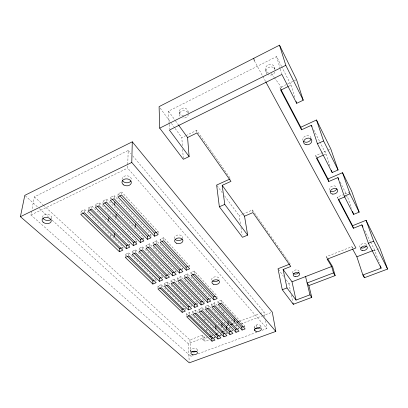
<?xml version="1.0" encoding="UTF-8"?>
<svg xmlns="http://www.w3.org/2000/svg" width="408" height="408" viewBox="0 0 408 408"><rect width="100%" height="100%" fill="white"/><g stroke="black" fill="none" stroke-linecap="round" stroke-linejoin="round"><path stroke-width="0.31" stroke-dasharray="2.04 1.53" d="M143.876 239.715L143.881 237.884L106.789 199.135L103.076 200.894L102.944 202.74M142.571 249.288L142.581 246.85L139.118 248.365L139.102 250.191M136.818 243.428L136.853 240.99L99.373 202.643L95.691 204.382L95.482 206.856M135.629 252.307L135.665 249.875L132.233 251.374L132.192 253.205M129.836 245.902L129.877 244.071L92.019 206.122L88.368 207.845L88.133 210.324M128.744 255.311L128.806 252.868L125.399 254.363L125.322 256.8M262.14 330.291L266.924 328.537L127.638 168.106L128.189 150.45L34.369 196.85L31.875 209.987M122.895 248.962L122.961 247.126L84.726 209.569L81.105 211.283L80.906 213.144M121.712 194.489L121.808 192.03L118.029 193.815L117.948 195.661M114.138 198.059L114.271 195.595L110.522 197.37L110.41 199.216M110.736 237.058L110.833 235.217M106.631 201.598L106.789 199.135M99.185 205.112L99.373 202.643M91.8 208.595L92.019 206.122M84.476 212.048L84.726 209.569M51.556 219.305L51.745 218.056M193.316 355.495L190.924 356.368L30.926 214.99L31.758 210.615M169.096 123.767L168.499 111.16L276.578 56.559L281.403 66.086M280.546 89.678L279.975 87.674L293.673 80.988M294.239 80.707L296.524 79.596M182.386 145.661L181.82 137.603L185.247 135.93M185.819 135.655L196.676 130.366L230.566 178.755M288.844 86.21L291.057 85.129L281.688 66.642M30.926 214.99L127.638 168.106M316.175 157.136L315.69 155.601L327.293 150.44M327.869 150.185L330.189 149.149M323.723 154.958L325.941 153.974L319.954 142.152M121.814 247.631L122.961 247.126M128.724 244.581L129.877 244.071M135.686 241.505L136.853 240.99M142.871 238.328L143.881 237.884M149.95 235.207L150.965 234.758L114.271 195.595M157.08 232.055L158.105 231.606L121.808 192.03M146.059 247.156L146.059 245.33L149.547 243.806L175.981 271.427L176.037 272.62M153.076 244.101L153.051 242.276L156.57 240.74L182.702 268.632L182.809 270.428M160.145 241.016L160.099 239.195L163.644 237.65L189.475 265.817L189.557 267.01M240.373 223.732L239.124 215.725L242.015 214.475M242.597 214.226L252.435 209.982L290.205 263.92M338.145 199.068L337.472 197.018L342.567 194.881M344.831 193.933L351.053 191.326M345.515 196.569L347.177 195.876L351.538 208.427M155.014 280.138L156.101 279.684L156.131 281.484M161.583 277.409L162.68 276.95L162.731 278.751M168.198 274.66L169.305 274.196L169.397 276.593M174.869 271.886L175.981 271.427M181.58 269.096L182.702 268.632M188.348 266.286L189.475 265.817M158.003 288.42L157.957 286.028L161.201 284.697L185.115 308.183L185.217 309.942M164.531 285.743L164.46 283.356L167.729 282.01L191.377 305.72L191.454 306.892M171.074 282.453L171.008 280.658L174.298 279.307L197.686 303.236L197.819 304.995M177.689 279.735L177.602 277.945L180.917 276.583L204.036 300.737L204.189 302.496M184.385 277.598L184.243 275.211L187.583 273.834L210.431 298.217L210.543 299.39M191.056 274.247L190.934 272.457L194.295 271.07L216.867 295.688L217.056 297.442M184.074 308.591L185.115 308.183M190.332 306.127L191.377 305.72M196.631 303.649L197.686 303.236M202.975 301.155L204.036 300.737M209.365 298.641L210.431 298.217M326.859 258.162L326.431 256.642L351.875 246.682L352.777 248.319M186.609 315.547L186.507 313.798L189.598 312.589L214.695 337.243L214.802 338.38M192.821 313.13L192.704 311.38L195.815 310.167L220.626 335.039L220.866 337.314M199.119 311.284L198.936 308.948L202.072 307.724L226.598 332.816L226.726 333.958M205.418 308.83L205.219 306.5L208.371 305.266L232.606 330.582L232.815 332.291M211.706 305.781L211.538 304.031L214.715 302.792L238.649 328.338L238.874 330.046M218.086 303.297L217.903 301.548L221.1 300.298L244.739 326.074L244.897 327.211M373.407 250.42L374.59 249.961L379.241 262.854M286.243 279.959L288.859 283.529L291.225 282.616M373.483 250.93L379.96 248.436M43.268 205.04L189.904 339.905L202.368 335.223L204.668 337.426L205 341.465L209.105 339.94M226.384 326.211L228.149 325.548M239.353 321.346L259.396 313.823M259.988 313.599L264.114 312.049L264.945 316.934M52.107 220.141L188.154 343.597L204.668 337.426M228.577 328.496L230.352 327.833M235.671 325.844L236.849 325.4M240.985 323.855L261.671 316.129M262.257 315.909L271.121 312.594M202.368 335.223L202.689 339.272L207.402 337.513M212.119 335.759L213.297 335.32M223.9 331.362L226.256 330.48M213.511 337.681L214.695 337.243M231.601 330.959L232.606 330.582M237.64 328.71L238.649 328.338M243.719 326.451L244.739 326.074M214.389 337.982L215.562 337.543M220.254 335.804L221.427 335.366M226.119 333.627L228.465 332.755M198.104 353.741L257.351 332.046M25.276 195.789L37.516 206.897M39.398 208.605L48.343 216.719M34.369 196.85L42.799 204.607M202.689 339.272L205 341.465M81.105 211.283L82.462 212.599M125.399 254.363L127.194 256.112M157.957 286.028L159.319 287.354M186.507 313.798L187.859 315.114M128.806 252.868L156.101 279.684M88.368 207.845L89.709 209.182M132.233 251.374L133.564 252.7M164.46 283.356L165.806 284.692M192.704 311.38L194.04 312.707M135.665 249.875L162.68 276.95M95.691 204.382L97.007 205.719M139.118 248.365L140.459 249.727M171.008 280.658L172.339 282.01M198.936 308.948L200.705 310.733M142.581 246.85L169.305 274.196M103.076 200.894L103.943 201.792M146.059 245.33L147.385 246.707M177.602 277.945L178.918 279.307M205.219 306.5L206.524 307.851M110.522 197.37L111.828 198.752M153.051 242.276L154.367 243.663M184.243 275.211L185.543 276.583M211.538 304.031L212.828 305.398M118.029 193.815L119.32 195.208M160.099 239.195L161.4 240.598M190.934 272.457L192.219 273.845M217.903 301.548L219.178 302.925M128.189 150.45L131.055 153.857M132.692 155.805L264.114 312.049M160.211 108.146L171.013 122.874M171.386 123.384L174.741 127.954M175.114 128.464L181.82 137.603M217.01 185.574L222.253 192.729M224.502 195.794L239.124 215.725M278.384 269.249L283.621 276.389M271.391 73.562L273.957 77.087M274.324 77.591L282.02 88.164M168.499 111.16L175.103 120.284M175.471 120.788L178.036 124.338M326.431 256.642L327.405 258.228M254.342 60.782L262.487 75.786M262.793 76.347L265.521 81.376M279.975 87.674L280.561 88.791M315.69 155.601L316.567 157.269M337.472 197.018L338.064 198.145M313.675 129.764L319.668 141.586M340.165 182.029L346.336 194.213M364.696 230.449L370.347 241.597M370.632 242.158L374.59 249.961M366.358 244.53L366.889 246.039M325.941 153.974L330.159 166.556M351.875 246.682L352.369 248.197M291.057 85.129L295.193 98.476M276.578 56.559L280.118 68.473M280.296 69.069L281.887 74.434M274.482 67.478L275.048 69.452M265.394 69.692L266.052 72.165M288.859 283.529L290.567 291.47M291.353 295.137L292.929 302.471M252.435 209.982L252.904 212.594M265.572 320.601L266.924 328.537M260.86 326.033L261.043 327.165M240.955 227.429L242.107 234.824M256.107 325.094L256.372 326.798M254.215 327.379L254.388 328.517M224.849 322.483L224.976 323.631M223.018 311.656L223.212 313.39M221.1 300.298L221.36 302.634M214.715 302.792L214.95 305.128M196.676 130.366L196.936 132.967M210.579 316.43L210.686 317.587M208.371 305.266L208.585 307.601M210.717 333.336L210.819 334.478M188.098 111.716L188.185 112.746M206.657 329.348L206.81 331.072M204.418 318.791L204.566 320.53M202.072 307.724L202.266 310.06M194.295 271.07L194.478 273.457M195.815 310.167L195.983 312.502M197.263 349.977L197.339 351.11M182.646 149.379L183.299 158.681M179.224 111.843L179.403 114.434M187.583 273.834L187.736 276.221M189.598 312.589L189.751 314.925M190.694 350.339L190.766 351.472M189.904 339.905L190.648 351.936M190.842 355.103L190.924 356.368M188.154 343.597L189.215 361.59M180.917 276.583L181.045 278.97M169.126 124.399L169.335 128.811M174.298 279.307L174.405 281.693M167.729 282.01L167.81 284.401M163.644 237.65L163.715 240.072M161.201 284.697L161.262 287.084M158.105 231.606L158.141 233.427M156.57 240.74L156.616 243.168M150.965 234.758L150.98 236.584M149.547 243.806L149.568 246.238M42.667 217.53A4.616 3.096 8.6 0 1 47.614 214.302A4.616 3.096 8.6 0 1 51.474 218.826M191.128 351.212A3.295 1.79 -4.9 0 1 191.882 348.891A3.295 1.79 -4.9 0 1 196.11 348.656A3.295 1.79 -4.9 0 1 196.804 350.895M122.069 179.418A4.687 3.494 3.8 0 1 127.005 175.792A4.687 3.494 3.8 0 1 131.335 180.081M174.634 238.644A4.146 2.83 -3.1 0 1 178.576 234.921A4.146 2.83 -3.1 0 1 182.631 238.354M254.485 327.833A3.402 1.918 -8.6 0 1 257.392 324.783A3.402 1.918 -8.6 0 1 260.702 327.048M211.716 279.99A3.794 2.387 -6.2 0 1 215.526 276.797A3.794 2.387 -6.2 0 1 219.004 279.674M292.842 273.181A3.31 2.05 -12.1 0 1 295.453 269.984A3.31 2.05 -12.1 0 1 299.1 271.866M303.098 140.658A4.218 3.218 -19.9 0 1 305.929 135.839A4.218 3.218 -19.9 0 1 311.013 137.97M188.323 114.296A4.463 3.728 -2.2 0 1 182.733 117.968M180.02 116.285A4.463 3.728 -2.2 0 1 182.136 110.925A4.463 3.728 -2.2 0 1 188.17 113.332M183.682 115.484A4.437 3.723 -2.2 0 1 179.291 111.175A4.437 3.723 -2.2 0 1 185.171 108.242A4.437 3.723 -2.2 0 1 187.501 113.577M274.926 72.094A4.728 4.044 -23.1 0 1 267.913 74.659M267.036 74.011A4.728 4.044 -23.1 0 1 268.194 67.759A4.728 4.044 -23.1 0 1 274.849 68.942M329.562 190.24A3.876 2.698 -18.5 0 1 331.852 186.318A3.876 2.698 -18.5 0 1 336.682 187.221M360.259 247.503A3.488 2.157 -17.2 0 1 362.105 243.851A3.488 2.157 -17.2 0 1 366.506 245.07M268.301 72.578A4.702 4.034 -23.4 0 1 265.639 67.519A4.702 4.034 -23.4 0 1 271.59 64.551A4.702 4.034 -23.4 0 1 274.227 69.62"/><path stroke-width="0.61" d="M140.337 242.49L102.852 203.975L106.59 202.215L143.876 240.934L140.337 242.49L140.357 239.44L104.815 202.689M135.675 227.042L135.721 223.982M133.304 245.585L95.431 207.473L99.134 205.729L136.813 244.04L133.304 245.585L133.36 242.531L97.446 206.162M275.818 331.418L131.779 162.45L132.279 141.811L24.801 195.361L20.4 216.679L189.292 362.829L275.818 331.418L272.304 312.156L132.279 141.811M126.322 248.656L88.072 210.941L91.744 209.212L129.805 247.126L126.322 248.656L126.414 245.601L90.158 209.625M119.396 251.7L80.774 214.384L84.415 212.665L122.854 250.181L119.396 251.7L119.519 248.645L82.911 213.042M115.979 217.464L116.127 214.389M114.199 236.701L114.347 233.631M114.724 205.051L114.883 201.975M108.691 220.82L108.875 217.739M189.123 156.555L169.397 130.07L281.887 74.434L296.692 103.326L303.231 100.215L296.524 79.596L279.516 45.171L159.095 106.626L159.712 128.143L183.345 159.299L189.123 156.555L187.573 137.511L178.403 124.843M159.712 128.143L285.794 65.316L279.516 45.171M20.4 216.679L131.779 162.45M288.288 86.476L280.689 90.178L301.558 129.8L311.396 125.261L311.962 126.388M187.573 137.511L196.936 132.967L230.964 181.376L222.187 185.334L224.762 204.398L247.651 235.125L242.495 237.288L219.356 206.779L216.633 185.064L229.984 179.02M301.558 129.8L300.788 127.255L316.486 119.988L330.771 148.894L338.089 169.983L332.163 172.543L317.404 143.744L311.396 125.261M317.404 143.744L323.59 140.959L316.486 119.988M323.167 155.203L316.501 158.161L328.797 181.514L337.916 177.602L338.757 179.265M119.519 248.645L121.237 247.886M126.414 245.601L128.143 244.836M133.36 242.531L135.104 241.76M140.357 239.44L142.372 238.553M147.426 239.369L110.338 200.45L114.107 198.676L150.991 237.803L147.426 239.369L147.416 236.324L148.935 235.651M154.571 236.227L117.886 196.891L121.686 195.101L158.166 234.646L154.571 236.227L154.525 233.182L156.57 232.279M219.356 206.779L224.762 204.398M328.797 181.514L327.971 178.949L342.526 172.686L351.62 191.087L359.157 212.145L353.614 214.404L344.27 196.171L337.916 177.602M247.651 235.125L244.525 216.194L252.904 212.594L290.771 266.47L283.101 269.489L286.987 287.931L296.03 300.074L309.978 294.836L311.783 297.401L293.321 304.302L282.275 289.736L278.011 268.739L289.624 264.149M344.27 196.171L349.982 193.785L359.157 212.145M344.964 196.799L338.314 199.578L353.42 228.256L361.87 224.869L363.003 227.103M127.648 256.55L152.832 281.046L153.923 280.592M134.013 253.144L159.385 278.322L161.032 277.639M140.908 250.181L165.99 275.579L167.647 274.89M147.829 247.166L172.64 272.814L174.308 272.121M154.805 244.127L179.336 270.03L181.019 269.331M162.267 241.531L186.084 267.225L187.782 266.521M152.867 284.045L156.152 282.683L128.729 255.918L125.302 257.412L152.867 284.045L152.832 281.046M159.451 281.321L162.761 279.949L135.624 252.919L132.172 254.424L159.451 281.321L159.385 278.322M166.082 278.572L169.417 277.195L142.571 249.895L139.087 251.41L166.082 278.572L165.99 275.579M172.763 275.808L176.123 274.421L149.568 246.845L146.064 248.375L172.763 275.808L172.64 272.814M179.494 273.023L182.876 271.621L156.626 243.775L153.092 245.315L179.494 273.023L179.336 270.03M186.272 270.218L189.679 268.806L163.736 240.679L160.171 242.23L186.272 270.218L186.084 267.225M338.655 199.267L352.558 225.716L366.053 220.294L379.96 248.436L387.6 269.071L364.41 277.736L362.87 274.987L356.878 256.79L352.701 249.212M159.773 287.793L181.999 309.412L183.554 308.795M166.704 285.58L188.241 306.954L189.807 306.337M172.783 282.458L194.524 304.48L196.105 303.858M179.795 280.214L200.853 301.986L202.445 301.364M185.977 277.042L207.228 299.482L208.83 298.85M192.647 274.304L213.644 296.958L215.256 296.32M182.152 312.339L185.283 311.115L161.277 287.686L158.018 289.022L182.152 312.339L181.999 309.412M188.425 309.886L191.576 308.647L167.831 284.998L164.546 286.345L188.425 309.886L188.241 306.954M194.738 307.408L197.911 306.168L174.43 282.29L171.12 283.647L194.738 307.408L194.524 304.48M201.093 304.919L204.286 303.664L181.076 279.567L177.745 280.928L201.093 304.919L200.853 301.986M207.494 302.41L210.712 301.15L187.777 276.818L184.421 278.195L207.494 302.41L207.228 299.482M213.94 299.885L217.178 298.615L194.519 274.054L191.143 275.441L213.94 299.885L213.644 296.958M361.87 224.869L368.393 243.25L373.667 241.189L387.6 269.071M283.101 269.489L292.011 281.795L331.663 266.511L333.489 272.906L335.157 275.589L308.897 285.569L307.107 282.984L333.489 272.906M356.878 256.79L372.815 250.645M282.275 289.736L286.987 287.931M230.51 324.661L232.866 323.779M236.992 322.228L238.762 321.565M362.87 274.987L381.143 268.127L380.297 265.786M209.758 336.636L211.528 335.978M215.654 334.438L217.418 333.78M221.544 332.24L223.309 331.582M188.307 315.552L211.742 338.339L212.92 337.9M194.927 313.589L217.653 336.141L219.438 335.478M201.144 311.182L223.604 333.928L225.099 333.372M206.963 308.3L229.597 331.704L231.101 331.143M213.69 306.306L235.625 329.46L237.135 328.899M219.606 303.384L241.689 327.206L243.214 326.64M212.002 341.185L214.965 340.088L189.786 315.512L186.68 316.715L212.002 341.185L211.742 338.339M217.943 338.987L220.922 337.885L196.029 313.084L192.902 314.298L217.943 338.987L217.653 336.141M223.916 336.773L226.919 335.667L202.312 310.641L199.165 311.865L223.916 336.773L223.604 333.928M229.928 334.55L232.953 333.433L208.641 308.183L205.469 309.417L229.928 334.55L229.597 331.704M235.982 332.311L239.022 331.184L215.011 305.709L211.818 306.949L235.982 332.311L235.625 329.46M242.077 330.052L245.137 328.919L221.422 303.215L218.209 304.465L242.077 330.052L241.689 327.206M112.266 199.211L147.416 236.324M119.748 195.672L154.525 233.182M222.187 185.334L244.525 216.194M331.663 266.511L327.145 259.177L355.944 247.947L265.827 81.937M327.731 258.759L332.596 266.684L335.157 275.589M280.852 89.347L300.788 127.255M316.863 157.825L327.971 178.949M368.393 243.25L381.143 268.127M285.794 65.316L303.231 100.215M323.59 140.959L338.089 169.983M366.053 220.294L373.667 241.189M342.526 172.686L349.982 193.785M352.573 211.415L353.614 214.404M352.558 225.716L353.42 228.256M331.362 170.151L332.163 172.543M363.63 275.375L364.41 277.736M296.132 101.505L296.692 103.326M253.745 58.324L254.342 60.782M308.897 285.569L311.783 297.401M305.556 276.573L309.978 294.836M292.011 281.795L296.03 300.074M293.061 303.078L293.321 304.302M254.658 328.97L254.918 330.669M234.08 318.995L234.442 321.866M227.914 321.325L228.251 324.197M226.384 326.211L226.777 329.684M221.794 323.636L222.105 326.507M215.71 325.931L215.995 328.802M50.913 219.494A4.616 3.096 8.6 0 1 43.024 218.336M196.274 351.293A3.295 1.79 -4.9 0 1 191.643 351.548M130.948 180.933A4.687 3.494 3.8 0 1 126.475 182.764A4.687 3.494 3.8 0 1 122.329 180.321M182.223 239.052A4.146 2.83 -3.1 0 1 175.063 239.312M218.591 280.27A3.794 2.387 -6.2 0 1 212.639 281.02M259.697 327.961A3.402 1.918 -8.6 0 1 255.607 328.481M310.988 138.837A4.218 3.218 -19.9 0 1 307.907 141.964A4.218 3.218 -19.9 0 1 303.618 141.336M336.824 188.629A3.876 2.698 -18.5 0 1 330.674 191.235M366.119 246.264A3.488 2.157 -17.2 0 1 360.83 247.84M298.87 272.416A3.31 2.05 -12.1 0 1 293.27 273.595M123.547 184.89A4.712 3.499 3.6 0 0 131.264 183.141A4.712 3.499 3.6 0 0 125.113 178.984A4.712 3.499 3.6 0 0 123.547 184.89M43.11 222.176A4.641 3.096 8.5 0 0 50.995 221.942A4.641 3.096 8.5 0 0 45.925 217.357A4.641 3.096 8.5 0 0 43.11 222.176M192.479 354.618A3.305 1.785 -4.9 0 0 197.462 352.803A3.305 1.785 -4.9 0 0 192.556 351.517A3.305 1.785 -4.9 0 0 192.479 354.618M176.72 243.296A4.167 2.83 -3.1 0 0 182.952 240.638A4.167 2.83 -3.1 0 0 176.684 238.394A4.167 2.83 -3.1 0 0 176.72 243.296M213.68 284.315A3.81 2.387 -6.2 0 0 219.499 281.999A3.81 2.387 -6.2 0 0 213.94 280.153A3.81 2.387 -6.2 0 0 213.68 284.315M256.025 331.311A3.412 1.913 -8.6 0 0 261.355 329.368A3.412 1.913 -8.6 0 0 256.566 327.93A3.412 1.913 -8.6 0 0 256.025 331.311M306.031 144.707A4.238 3.223 -19.8 0 0 311.819 140.52A4.238 3.223 -19.8 0 0 305.271 139.128A4.238 3.223 -19.8 0 0 306.031 144.707M295.163 276.609A3.325 2.05 -12 0 0 299.702 273.855A3.325 2.05 -12 0 0 294.474 273.13A3.325 2.05 -12 0 0 295.163 276.609M362.396 250.553A3.499 2.152 -17.2 0 0 367.389 247.59A3.499 2.152 -17.2 0 0 362.176 246.758A3.499 2.152 -17.2 0 0 362.396 250.553M332.306 194.05A3.896 2.698 -18.4 0 0 337.737 190.454A3.896 2.698 -18.4 0 0 331.821 189.343A3.896 2.698 -18.4 0 0 332.306 194.05"/></g></svg>
